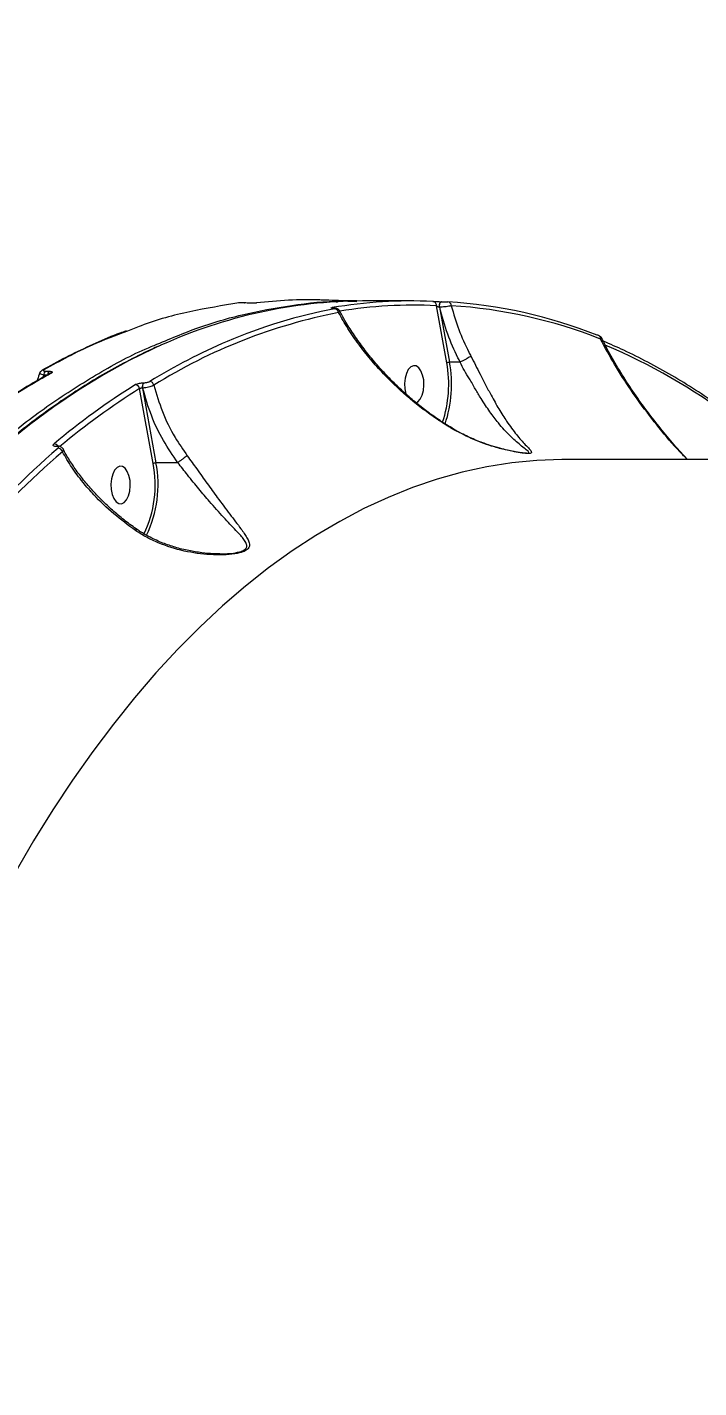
# Model space of a CAD drawing. Header units: millimetres. Extents: x -9609 to 9022, y -7175 to 8108.
# Drawn here: x -3827 to -3665.8, y 3766.6 to 4092.8 of the extents above; entities that cross this region are included whole.
import ezdxf

# ---------------------------------------------------------------- set-up
doc = ezdxf.new("R2010")
doc.units = ezdxf.units.MM
for name, color, linetype in [('DIKOM_ОБЪЕКТ', 7, 'Continuous'), ('DIKOM_РАЗМЕР_ЗОНА', 7, 'Continuous'), ('DIKOM_РАЗМЕР_ОБЪЕКТА', 7, 'Continuous')]:
    doc.layers.add(name, color=color, linetype=linetype)
doc.styles.add('style1', font='arial.ttf', dxfattribs={"width": 0.8})
doc.dimstyles.new('1-50', dxfattribs={"dimtxt": 300, "dimasz": 200, "dimexe": 100, "dimexo": 0, "dimgap": 100, "dimtad": 1, "dimtxsty": 'style1', "dimcen": 200, "dimclrd": 7, "dimclre": 7, "dimclrt": 7, "dimadec": 1, "dimazin": 2, "dimtfac": 1, "dimtmove": 0, "dimatfit": 2, "dimfxl": 0, "dimlwd": 25, "dimlwe": 18, "dimarcsym": 0})

# ---------------------------------------------------------------- blocks, each defined once
blk = doc.blocks.new('*D10')
at = {"layer": 'Defpoints', "color": 0, "transparency": 16777216}
for p in [(-405.54, 6589.16), (-8044.66, -3492.79), (424.09, -3492.79)]:
    blk.add_point(p, dxfattribs=at)
at = {"layer": 'DIKOM_РАЗМЕР_ОБЪЕКТА', "color": 7, "lineweight": 18, "transparency": 16777216}
for p, q in [((-405.54, 6589.16), (-8144.66, 6589.16)), ((424.09, -3492.79), (-8144.66, -3492.79))]:
    blk.add_line(p, q, dxfattribs=at)
at = {"layer": 'DIKOM_РАЗМЕР_ОБЪЕКТА', "color": 7, "lineweight": 25, "transparency": 16777216}
blk.add_line((-8044.66, 6389.16), (-8044.66, -3292.79), dxfattribs=at)
at = {"layer": 'DIKOM_РАЗМЕР_ОБЪЕКТА', "color": 7, "transparency": 16777216}
for points in [[(-8077.99, 6389.16), (-8011.32, 6389.16), (-8044.66, 6589.16)], [(-8077.99, -3292.79), (-8011.32, -3292.79), (-8044.66, -3492.79)]]:
    blk.add_solid(points, dxfattribs=at)
at = {"layer": 'DIKOM_РАЗМЕР_ОБЪЕКТА', "color": 7, "transparency": 16777216, "insert": (-8297.83, 1541.5), "char_height": 300, "attachment_point": 5, "rotation": 90, "style": 'style1'}
blk.add_mtext('10100', dxfattribs=at)
blk = doc.blocks.new('*D13')
at = {"layer": 'Defpoints', "color": 0, "transparency": 16777216}
for p in [(-4933.28, 8107.63), (-9158.98, -4977.79), (-1652.91, -4977.79)]:
    blk.add_point(p, dxfattribs=at)
at = {"layer": 'DIKOM_РАЗМЕР_ЗОНА', "color": 7, "lineweight": 18, "transparency": 16777216}
for p, q in [((-4933.28, 8107.63), (-9258.98, 8107.63)), ((-1652.91, -4977.79), (-9258.98, -4977.79))]:
    blk.add_line(p, q, dxfattribs=at)
at = {"layer": 'DIKOM_РАЗМЕР_ЗОНА', "color": 7, "lineweight": 25, "transparency": 16777216}
blk.add_line((-9158.98, 7907.63), (-9158.98, -4777.79), dxfattribs=at)
at = {"layer": 'DIKOM_РАЗМЕР_ЗОНА', "color": 7, "transparency": 16777216}
for points in [[(-9192.32, 7907.63), (-9125.65, 7907.63), (-9158.98, 8107.63)], [(-9192.32, -4777.79), (-9125.65, -4777.79), (-9158.98, -4977.79)]]:
    blk.add_solid(points, dxfattribs=at)
at = {"layer": 'DIKOM_РАЗМЕР_ЗОНА', "color": 7, "transparency": 16777216, "insert": (-9412.26, 1541.5), "char_height": 300, "attachment_point": 5, "rotation": 90, "style": 'style1'}
blk.add_mtext('13100', dxfattribs=at)

msp = doc.modelspace()

# ---------------------------------------------------------------- linework, layer by layer
at = {"layer": 'DIKOM_ОБЪЕКТ', "color": 7, "linetype": 'Continuous', "lineweight": 15}
for p, q in [((-3776.162, 4026.736), (-3776.292, 4026.732)), ((-3774.822, 4026.751), (-3774.774, 4026.753)), ((-3773.969, 4026.707), (-3774.822, 4026.751)), ((-3773.969, 4026.707), (-3773.921, 4026.708)), ((-3753.413, 4025.454), (-3753.46, 4025.45)), ((-3753.371, 4025.45), (-3753.46, 4025.45)), ((-3753.324, 4025.454), (-3753.413, 4025.454)), ((-3753.324, 4025.454), (-3753.371, 4025.45)), ((-3734.949, 4027.212), (-3746.521, 4027.212)), ((-3726.296, 4012.4), (-3728.802, 4026.086)), ((-3728.031, 4025.709), (-3725.625, 4012.565)), ((-3728.003, 4025.709), (-3728.031, 4025.709)), ((-3727.518, 4027.044), (-3727.546, 4027.044)), ((-3727.546, 4027.044), (-3727.532, 4027.043)), ((-3727.518, 4027.044), (-3727.504, 4027.043)), ((-3723.092, 4012.565), (-3725.625, 4012.565)), ((-3723.085, 4012.566), (-3723.092, 4012.565)), ((-3822.957, 4009.424), (-3823.197, 4008.85)), ((-3822.241, 4009.399), (-3822.957, 4009.424)), ((-3822.589, 4010.398), (-3821.696, 4010.367)), ((-3821.517, 4009.803), (-3821.526, 4009.799)), ((-3796.758, 3988.278), (-3799.991, 4006.198)), ((-3799.312, 4006.323), (-3796.086, 3988.442)), ((-3799.265, 4006.323), (-3799.312, 4006.323)), ((-3798.981, 4007.607), (-3798.934, 4007.607)), ((-3819.916, 3992.323), (-3819.984, 3992.323)), ((-3819.71, 3992.406), (-3819.778, 3992.406)), ((-3790.845, 3988.442), (-3796.086, 3988.442)), ((-3435.595, 3989.212), (-3697.705, 3989.212))]:
    msp.add_line(p, q, dxfattribs=at)
at = {"layer": 'DIKOM_ОБЪЕКТ', "color": 7, "linetype": 'Continuous', "lineweight": 15, "flags": 128}
for points in [[(-3728.031, 4025.709), (-3728.059, 4025.945), (-3728.056, 4026.187), (-3728.023, 4026.42), (-3727.963, 4026.632), (-3727.878, 4026.809), (-3727.773, 4026.941), (-3727.656, 4027.021), (-3727.546, 4027.044)], [(-3728.003, 4025.709), (-3728.03, 4025.945), (-3728.028, 4026.187), (-3727.995, 4026.42), (-3727.935, 4026.632), (-3727.85, 4026.809), (-3727.745, 4026.941), (-3727.628, 4027.021), (-3727.518, 4027.044)], [(-3689.923, 4018.95), (-3690.027, 4018.981), (-3690.184, 4018.999)], [(-3794.709, 4016.658), (-3796.546, 4015.827), (-3802.632, 4012.836), (-3808.671, 4009.504), (-3814.657, 4005.833), (-3820.586, 4001.826), (-3826.452, 3997.487), (-3832.252, 3992.819)], [(-3732.085, 4009.462), (-3732.492, 4010.469), (-3733.03, 4011.212), (-3733.653, 4011.631), (-3734.312, 4011.692), (-3734.953, 4011.39), (-3735.524, 4010.749), (-3735.98, 4009.822), (-3736.282, 4008.684), (-3736.407, 4007.426), (-3736.344, 4006.151), (-3736.099, 4004.962), (-3736.063, 4004.846)], [(-3733.645, 4002.797), (-3733.23, 4003.034), (-3732.659, 4003.675), (-3732.204, 4004.602), (-3731.901, 4005.74), (-3731.777, 4006.998), (-3731.839, 4008.273), (-3732.085, 4009.462)], [(-3697.705, 3989.212), (-3698.699, 3989.207), (-3704.699, 3988.971), (-3710.692, 3988.379), (-3716.674, 3987.433), (-3722.637, 3986.133), (-3728.577, 3984.48), (-3734.489, 3982.476), (-3740.366, 3980.124), (-3746.204, 3977.424), (-3751.997, 3974.38), (-3757.739, 3970.994), (-3763.425, 3967.27), (-3769.05, 3963.211), (-3774.609, 3958.821), (-3780.096, 3954.103), (-3785.506, 3949.063), (-3790.835, 3943.705), (-3796.077, 3938.034), (-3801.228, 3932.055), (-3806.282, 3925.774), (-3811.236, 3919.196), (-3816.083, 3912.328), (-3820.821, 3905.177), (-3825.444, 3897.748), (-3829.948, 3890.048)], [(-3802.546, 3985.339), (-3802.954, 3986.346), (-3803.491, 3987.089), (-3804.115, 3987.508), (-3804.774, 3987.569), (-3805.414, 3987.267), (-3805.986, 3986.626), (-3806.441, 3985.699), (-3806.743, 3984.561), (-3806.868, 3983.303), (-3806.805, 3982.028), (-3806.56, 3980.839), (-3806.153, 3979.832), (-3805.615, 3979.089), (-3804.992, 3978.671), (-3804.333, 3978.61), (-3803.692, 3978.912), (-3803.12, 3979.552), (-3802.665, 3980.479), (-3802.363, 3981.617), (-3802.238, 3982.875), (-3802.301, 3984.15), (-3802.546, 3985.339)]]:
    msp.add_lwpolyline(points, dxfattribs=at)
at = {"layer": 'DIKOM_ОБЪЕКТ', "color": 7, "linetype": 'Continuous', "lineweight": 15}
for centre, radius, start, end in [((-3745.864, 3908.926), 118.288, 90.31793, 114.38933), ((-3730.6, 3904.445), 122.982, 100.56956, 113.174), ((-3734.943, 3915.066), 112.145, 87.29332, 99.67597), ((-3753.8, 4024.811), 0.804, 54.81796, 89.38595), ((-3753.236, 4024.364), 0.979, 3.09909, 85.49115), ((-3734.086, 3914.388), 111.824, 87.29184, 99.18533), ((-3729.722, 4026.166), 0.923, 355.05763, 85.32006), ((-3733.55, 3909.149), 118.1, 68.45707, 86.36118), ((-3726.121, 4026.106), 0.907, 358.64968, 85.76341), ((-3732.692, 3908.488), 117.833, 68.4566, 86.36133), ((-3727.531, 3896.224), 130.556, 100.91797, 121.93081), ((-3690.257, 4018.181), 0.839, 353.75863, 66.53993), ((-3722.969, 3886.19), 142.767, 113.10643, 121.50676), ((-3747.403, 3878.443), 150.333, 53.41279, 66.83351), ((-3754.766, 4007.246), 28.933, 341.64098, 10.26043), ((-3754.309, 4007.204), 29.18, 341.01034, 10.58551), ((-3823.024, 4010.005), 0.704, 86.47943, 120.51312), ((-3821.736, 4009.519), 1.225, 134.11321, 184.43623), ((-3820.847, 4009.492), 1.219, 134.12749, 184.67288), ((-3821.198, 4009.205), 0.678, 86.47881, 118.54569), ((-3709.181, 3860.425), 173.089, 122.03934, 130.03621), ((-3708.474, 3859.959), 172.515, 122.03841, 129.886), ((-3801.09, 4006.044), 1.109, 7.98038, 85.63126), ((-3798.019, 4006.675), 1.34, 135.90872, 195.22462), ((-3797.972, 4006.675), 1.34, 135.90872, 195.22462), ((-3797.66, 4006.813), 1.1, 11.1479, 85.771), ((-3820.583, 3991.828), 1.122, 30.48139, 86.99886), ((-3658.697, 3806.758), 245.273, 130.98437, 145.54478), ((-3658, 3806.313), 244.739, 130.98478, 145.5447), ((-3819.771, 3992.091), 0.315, 90.30546, 132.60214), ((-3819.701, 3992.09), 0.316, 93.27931, 132.57938), ((-3819.637, 3990.747), 1.166, 15.66597, 86.21836), ((-3823.076, 3983.087), 26.825, 334.01394, 11.15803), ((-3823.276, 3983.086), 27.712, 334.22189, 11.14232)]:
    msp.add_arc(centre, radius, start, end, dxfattribs=at)
for points, knots in [([(-3776.162, 4026.736), (-3780.094, 4026.105), (-3787.957, 4024.843), (-3796.89, 4022.439), (-3801.842, 4020.423), (-3802.932, 4019.978)], [0, 0, 0, 0, 0.4381109, 0.8762235, 1, 1, 1, 1]), ([(-3796.491, 4016.555), (-3792.934, 4018.059), (-3785.473, 4021.214), (-3773.948, 4024.449), (-3762.008, 4026.504), (-3753.306, 4027.369), (-3748.605, 4027.148), (-3747.897, 4027.115)], [0, 0, 0, 0, 0.2228312, 0.4673787, 0.7121131, 0.9566591, 1, 1, 1, 1]), ([(-3774.781, 4026.752), (-3774.886, 4026.757), (-3775.109, 4026.768), (-3775.513, 4026.773), (-3775.917, 4026.762), (-3776.161, 4026.751), (-3776.275, 4026.733), (-3776.292, 4026.73)], [0, 0, 0, 0, 0.2107477, 0.4474423, 0.6977824, 0.9571224, 1, 1, 1, 1]), ([(-3774.822, 4026.751), (-3774.903, 4026.755), (-3775.075, 4026.763), (-3775.376, 4026.768), (-3775.687, 4026.766), (-3775.971, 4026.756), (-3776.098, 4026.743), (-3776.162, 4026.736)], [0, 0, 0, 0, 0.1800535, 0.3802148, 0.5811938, 0.7905633, 1, 1, 1, 1]), ([(-3773.921, 4026.709), (-3774.12, 4026.718), (-3774.404, 4026.732), (-3774.688, 4026.749), (-3774.774, 4026.754)], [0, 0, 0, 0, 0.7000797, 1, 1, 1, 1]), ([(-3771.914, 4026.74), (-3772.01, 4026.731), (-3772.203, 4026.711), (-3772.643, 4026.693), (-3773.127, 4026.686), (-3773.59, 4026.69), (-3773.849, 4026.702), (-3773.969, 4026.707)], [0, 0, 0, 0, 0.2131186, 0.4264796, 0.6305397, 0.8289648, 1, 1, 1, 1]), ([(-3755.385, 4027.381), (-3755.852, 4027.407), (-3758.777, 4027.567), (-3764.256, 4027.503), (-3769.36, 4026.994), (-3771.914, 4026.74)], [0, 0, 0, 0, 0.086559, 0.5429412, 1, 1, 1, 1]), ([(-3747.895, 4027.216), (-3748.31, 4027.217), (-3750.759, 4027.222), (-3753.286, 4027.32), (-3755.384, 4027.401)], [0, 0, 0, 0, 0.1692349, 1, 1, 1, 1]), ([(-3753.46, 4025.45), (-3753.518, 4025.45), (-3753.719, 4025.451), (-3753.972, 4025.466), (-3754.127, 4025.501), (-3754.104, 4025.552), (-3753.902, 4025.593), (-3753.792, 4025.616)], [0, 0, 0, 0, 0.0795901, 0.2756498, 0.4707281, 0.7105499, 1, 1, 1, 1]), ([(-3753.455, 4025.455), (-3753.502, 4025.455), (-3753.634, 4025.455), (-3753.746, 4025.462), (-3753.806, 4025.469), (-3753.797, 4025.468), (-3753.795, 4025.467)], [0, 0, 0, 0, 0.2397436, 0.6652879, 0.9594999, 1, 1, 1, 1]), ([(-3753.159, 4025.34), (-3753.085, 4025.356), (-3752.955, 4025.384), (-3752.944, 4025.418), (-3753.043, 4025.439), (-3753.205, 4025.449), (-3753.333, 4025.449), (-3753.371, 4025.45)], [0, 0, 0, 0, 0.3025462, 0.534661, 0.7254243, 0.9170371, 1, 1, 1, 1]), ([(-3752.026, 4024.881), (-3752.027, 4024.885), (-3752.055, 4024.981), (-3752.192, 4025.12), (-3752.382, 4025.279), (-3752.578, 4025.369), (-3752.748, 4025.415), (-3752.955, 4025.445), (-3753.137, 4025.456), (-3753.328, 4025.452), (-3753.37, 4025.452)], [0, 0, 0, 0, 0.00564606, 0.17082627, 0.31187261, 0.43595143, 0.54376564, 0.66034077, 0.92630763, 1, 1, 1, 1]), ([(-3752.717, 4026.865), (-3752.71, 4026.874), (-3752.656, 4026.945), (-3752.523, 4027.03), (-3752.352, 4027.114), (-3752.213, 4027.151), (-3752.123, 4027.164), (-3752.08, 4027.167), (-3752.058, 4027.168), (-3752.05, 4027.168), (-3752.052, 4027.168), (-3752.053, 4027.168)], [0, 0, 0, 0, 0.0380727, 0.2925683, 0.5051059, 0.6721024, 0.7686565, 0.8340801, 0.8966957, 0.9821776, 1, 1, 1, 1]), ([(-3729.647, 4027.086), (-3729.557, 4027.082), (-3729.366, 4027.074), (-3728.947, 4027.062), (-3728.466, 4027.052), (-3727.969, 4027.045), (-3727.677, 4027.044), (-3727.532, 4027.043)], [0, 0, 0, 0, 0.1890791, 0.4046001, 0.6069398, 0.8033634, 1, 1, 1, 1]), ([(-3728.031, 4025.709), (-3728.07, 4025.711), (-3728.119, 4025.714), (-3728.229, 4025.738), (-3728.365, 4025.783), (-3728.539, 4025.871), (-3728.691, 4025.976), (-3728.767, 4026.051), (-3728.802, 4026.086)], [0, 0, 0, 0, 0.1270091, 0.1625626, 0.3402561, 0.5455411, 0.783093, 1, 1, 1, 1]), ([(-3725.214, 4026.084), (-3725.328, 4026.054), (-3725.572, 4025.987), (-3726.124, 4025.888), (-3726.763, 4025.801), (-3727.421, 4025.736), (-3727.808, 4025.718), (-3728.003, 4025.709)], [0, 0, 0, 0, 0.18480043, 0.39881292, 0.60126418, 0.79897486, 1, 1, 1, 1]), ([(-3723.092, 4012.565), (-3723.268, 4012.909), (-3724.383, 4015.086), (-3726.282, 4019.432), (-3727.409, 4023.542), (-3728.003, 4025.709)], [0, 0, 0, 0, 0.081481, 0.5156542, 1, 1, 1, 1]), ([(-3727.504, 4027.043), (-3727.405, 4027.043), (-3727.207, 4027.042), (-3726.868, 4027.038), (-3726.537, 4027.03), (-3726.248, 4027.021), (-3726.116, 4027.014), (-3726.054, 4027.011)], [0, 0, 0, 0, 0.1951206, 0.3901578, 0.5932829, 0.8111975, 1, 1, 1, 1]), ([(-3725.214, 4026.084), (-3724.655, 4024.16), (-3723.559, 4020.387), (-3721.766, 4016.377), (-3720.681, 4014.298), (-3720.508, 4013.967)], [0, 0, 0, 0, 0.4665286, 0.9150163, 1, 1, 1, 1]), ([(-3752.047, 4024.872), (-3752.025, 4024.826), (-3751.97, 4024.712), (-3752.107, 4024.543), (-3752.238, 4024.434), (-3752.259, 4024.417)], [0, 0, 0, 0, 0.3579293, 0.8971837, 1, 1, 1, 1]), ([(-3725.153, 3996.67), (-3725.444, 3996.844), (-3726.91, 3997.724), (-3729.482, 3999.411), (-3733.914, 4002.668), (-3737.929, 4006.153), (-3741.783, 4010.028), (-3744.653, 4013.24), (-3747.505, 4016.87), (-3750.089, 4020.601), (-3751.535, 4023.145), (-3752.259, 4024.417)], [0, 0, 0, 0, 0.0242933, 0.1222497, 0.2202223, 0.4215181, 0.5118933, 0.6322403, 0.7525928, 0.8762956, 1, 1, 1, 1]), ([(-3725.097, 3996.777), (-3725.653, 3997.107), (-3727.261, 3998.061), (-3729.835, 3999.837), (-3732.837, 4002.095), (-3735.78, 4004.563), (-3738.646, 4007.217), (-3741.407, 4010.041), (-3744.029, 4013.013), (-3746.493, 4016.114), (-3748.754, 4019.31), (-3750.621, 4022.248), (-3751.609, 4024.113), (-3752.018, 4024.886)], [0, 0, 0, 0, 0.0461822, 0.1336018, 0.2238612, 0.3170873, 0.4132461, 0.5120679, 0.6130604, 0.7157663, 0.820736, 0.925756, 1, 1, 1, 1]), ([(-3803.234, 4020.032), (-3803.724, 4019.859), (-3806.159, 4018.998), (-3810.513, 4017.142), (-3816.292, 4014.427), (-3820.535, 4012.25), (-3822.837, 4010.897), (-3823.237, 4010.662)], [0, 0, 0, 0, 0.0724982, 0.360396, 0.6493782, 0.9390326, 1, 1, 1, 1]), ([(-3802.932, 4019.978), (-3805.761, 4018.922), (-3812.512, 4016.401), (-3819.133, 4012.8), (-3822.981, 4010.708)], [0, 0, 0, 0, 0.41890563, 1, 1, 1, 1]), ([(-3689.087, 4018.282), (-3689.124, 4018.348), (-3689.203, 4018.492), (-3689.381, 4018.66), (-3689.612, 4018.816), (-3689.787, 4018.899), (-3689.911, 4018.945), (-3689.924, 4018.949)], [0, 0, 0, 0, 0.1668583, 0.36437, 0.5937624, 0.9592326, 1, 1, 1, 1]), ([(-3794.997, 4016.565), (-3795.556, 4016.327), (-3798.053, 4015.263), (-3802.45, 4013.061), (-3808.182, 4009.957), (-3813.866, 4006.526), (-3819.5, 4002.8), (-3825.078, 3998.774), (-3830.597, 3994.453), (-3836.053, 3989.841), (-3841.441, 3984.94), (-3846.757, 3979.754), (-3851.997, 3974.288), (-3857.157, 3968.546), (-3862.234, 3962.531), (-3867.223, 3956.249), (-3872.121, 3949.704), (-3876.923, 3942.902), (-3881.627, 3935.847), (-3886.229, 3928.545), (-3890.725, 3921.002), (-3895.113, 3913.223), (-3899.388, 3905.213), (-3903.548, 3896.98), (-3907.589, 3888.529), (-3911.51, 3879.867), (-3915.305, 3871), (-3918.974, 3861.934), (-3922.512, 3852.678), (-3925.919, 3843.237), (-3929.19, 3833.619), (-3932.324, 3823.83), (-3935.318, 3813.879), (-3938.169, 3803.773), (-3940.877, 3793.519), (-3943.439, 3783.125), (-3945.853, 3772.6), (-3948.117, 3761.95), (-3950.228, 3751.183), (-3952.188, 3740.309), (-3953.993, 3729.335), (-3955.641, 3718.269), (-3957.133, 3707.119), (-3958.467, 3695.895), (-3959.641, 3684.604), (-3960.655, 3673.254), (-3961.508, 3661.856), (-3962.2, 3650.416), (-3962.731, 3638.943), (-3963.096, 3627.447), (-3963.284, 3617.2), (-3963.31, 3610.787), (-3963.321, 3608.213)], [0, 0, 0, 0, 0.0058772, 0.026268, 0.0466646, 0.0670672, 0.0874751, 0.107888, 0.1283052, 0.1487261, 0.1691504, 0.1895772, 0.2100068, 0.2304374, 0.2508696, 0.2713032, 0.2917371, 0.3121714, 0.3326061, 0.3530407, 0.373475, 0.3939091, 0.4143429, 0.4347762, 0.4552088, 0.4756411, 0.4960728, 0.516504, 0.5369347, 0.5573648, 0.5777943, 0.5982232, 0.6186518, 0.6390797, 0.6595072, 0.6799344, 0.7003611, 0.7207873, 0.7412133, 0.7616389, 0.7820642, 0.8024892, 0.8229139, 0.8433384, 0.8637627, 0.8841869, 0.9046108, 0.9250347, 0.9454585, 0.9658821, 0.9863058, 1, 1, 1, 1]), ([(-3951.328, 3751.803), (-3950.494, 3756.086), (-3948.249, 3767.626), (-3944.078, 3786.035), (-3938.683, 3806.83), (-3932.637, 3827.203), (-3925.946, 3847.071), (-3918.615, 3866.349), (-3910.806, 3884.615), (-3902.557, 3901.828), (-3893.914, 3917.973), (-3884.738, 3933.315), (-3875.036, 3947.762), (-3864.832, 3961.243), (-3854.349, 3973.459), (-3843.631, 3984.402), (-3832.722, 3994.076), (-3821.451, 4002.683), (-3809.822, 4009.975), (-3801.445, 4014.6), (-3796.953, 4016.373), (-3796.491, 4016.555)], [0, 0, 0, 0, 0.0328956, 0.0886206, 0.1443883, 0.2001135, 0.2574568, 0.3148471, 0.3721905, 0.4279156, 0.4836834, 0.5394085, 0.596752, 0.6541423, 0.7114857, 0.7672102, 0.8229774, 0.8787013, 0.9360445, 0.9934342, 1, 1, 1, 1]), ([(-3689.099, 4018.277), (-3689.09, 4018.27), (-3689.043, 4018.235), (-3689.179, 4018.167), (-3689.367, 4018.108), (-3689.423, 4018.09)], [0, 0, 0, 0, 0.1418321, 0.744279, 1, 1, 1, 1]), ([(-3668.587, 3989.212), (-3669.18, 3989.814), (-3671.594, 3992.261), (-3675.403, 3996.8), (-3680.028, 4002.763), (-3683.501, 4007.879), (-3686.678, 4012.988), (-3688.332, 4016.062), (-3689.423, 4018.09)], [0, 0, 0, 0, 0.06656774, 0.27080932, 0.48012848, 0.68945528, 0.79512154, 1, 1, 1, 1]), ([(-3668.531, 3989.212), (-3669.186, 3989.903), (-3671.008, 3991.826), (-3673.827, 3995.128), (-3677.047, 3999.155), (-3680.187, 4003.419), (-3683.183, 4007.835), (-3685.921, 4012.312), (-3687.891, 4015.793), (-3688.852, 4017.778), (-3689.095, 4018.279)], [0, 0, 0, 0, 0.0755222, 0.2101052, 0.3503644, 0.4970331, 0.6499628, 0.8009035, 0.9497592, 1, 1, 1, 1]), ([(-3658.064, 3999.959), (-3659.043, 4000.669), (-3661.881, 4002.724), (-3666.623, 4005.899), (-3672.301, 4009.384), (-3678.028, 4012.555), (-3683.509, 4015.305), (-3687.097, 4016.856), (-3688.746, 4017.569)], [0, 0, 0, 0, 0.0980094, 0.284014, 0.4699905, 0.6559253, 0.8418075, 1, 1, 1, 1]), ([(-3726.296, 4012.4), (-3726.289, 4012.404), (-3726.27, 4012.417), (-3726.213, 4012.447), (-3726.107, 4012.489), (-3725.947, 4012.531), (-3725.777, 4012.559), (-3725.676, 4012.563), (-3725.625, 4012.565)], [0, 0, 0, 0, 0.0536937, 0.14146, 0.3562073, 0.5706339, 0.7853941, 1, 1, 1, 1]), ([(-3720.508, 4013.967), (-3719.772, 4012.535), (-3718.577, 4010.21), (-3716.981, 4007.08), (-3715.462, 4004.213), (-3713.761, 4001.209), (-3711.709, 3997.969), (-3709.531, 3995.03), (-3707.681, 3992.979), (-3706.436, 3991.7), (-3705.89, 3991.053), (-3705.99, 3990.722), (-3706.58, 3990.615), (-3707.819, 3990.683), (-3709.878, 3990.983), (-3712.573, 3991.558), (-3716.205, 3992.581), (-3720.502, 3994.141), (-3723.593, 3995.822), (-3725.153, 3996.67)], [0, 0, 0, 0, 0.0742566, 0.1205049, 0.1678165, 0.237581, 0.3094442, 0.4056715, 0.5047075, 0.5602494, 0.616856, 0.648478, 0.6753884, 0.7024599, 0.7386911, 0.787111, 0.8368185, 0.9176552, 1, 1, 1, 1]), ([(-3720.508, 4013.967), (-3720.519, 4013.959), (-3720.616, 4013.887), (-3720.879, 4013.716), (-3721.382, 4013.421), (-3721.971, 4013.104), (-3722.572, 4012.8), (-3722.917, 4012.643), (-3723.085, 4012.566)], [0, 0, 0, 0, 0.02592, 0.2202863, 0.417861, 0.6155265, 0.8131441, 1, 1, 1, 1]), ([(-3707.207, 3990.717), (-3707.184, 3990.716), (-3706.827, 3990.695), (-3706.615, 3990.803), (-3706.638, 3991.098), (-3707.433, 3991.713), (-3708.953, 3992.895), (-3711.153, 3994.816), (-3713.634, 3997.536), (-3715.965, 4000.591), (-3717.812, 4003.384), (-3719.475, 4006.094), (-3721.065, 4009.035), (-3722.551, 4011.138), (-3723.085, 4012.566), (-3723.085, 4012.566)], [0, 0, 0, 0, 0.0025526, 0.0392183, 0.0837139, 0.1649975, 0.2485926, 0.3934955, 0.5418365, 0.6467155, 0.7540215, 0.8225205, 0.8923319, 0.9999679, 1, 1, 1, 1]), ([(-3821.522, 4009.798), (-3821.616, 4009.749), (-3823.694, 4008.657), (-3827.778, 4006.25), (-3833.776, 4002.546), (-3838.934, 3999.139), (-3842.091, 3996.87), (-3843.239, 3996.046)], [0, 0, 0, 0, 0.0131299, 0.2889794, 0.5655847, 0.8420928, 1, 1, 1, 1]), ([(-3821.157, 4009.882), (-3821.504, 4009.691), (-3823.239, 4008.735), (-3827.724, 4006.161), (-3834.638, 4001.897), (-3840.177, 3998.028), (-3842.949, 3996.092)], [0, 0, 0, 0, 0.04806172, 0.24031924, 0.61987771, 1, 1, 1, 1]), ([(-3823.971, 4009.973), (-3824.134, 4009.435), (-3824.335, 4008.769), (-3824.602, 4008.136), (-3824.654, 4008.015)], [0, 0, 0, 0, 0.8073198, 1, 1, 1, 1]), ([(-3822.957, 4009.424), (-3823.142, 4009.472), (-3823.51, 4009.568), (-3823.843, 4009.74), (-3823.984, 4009.876), (-3823.933, 4009.939), (-3823.92, 4009.955)], [0, 0, 0, 0, 0.3013428, 0.60291314, 0.89971201, 1, 1, 1, 1]), ([(-3823.367, 4010.603), (-3823.489, 4010.526), (-3823.71, 4010.385), (-3823.907, 4010.122), (-3823.934, 4009.973), (-3823.937, 4009.955)], [0, 0, 0, 0, 0.5163283, 0.9421256, 1, 1, 1, 1]), ([(-3822.981, 4010.708), (-3823.014, 4010.686), (-3823.091, 4010.635), (-3823.126, 4010.555), (-3823.056, 4010.477), (-3822.873, 4010.418), (-3822.683, 4010.405), (-3822.589, 4010.398)], [0, 0, 0, 0, 0.1487293, 0.3486995, 0.5573145, 0.7790345, 1, 1, 1, 1]), ([(-3821.696, 4010.367), (-3821.558, 4010.358), (-3821.284, 4010.34), (-3821.017, 4010.257), (-3820.908, 4010.143), (-3820.952, 4010.013), (-3821.09, 4009.924), (-3821.157, 4009.882)], [0, 0, 0, 0, 0.2064302, 0.4133741, 0.614245, 0.8135062, 1, 1, 1, 1]), ([(-3801.005, 4007.15), (-3800.908, 4007.202), (-3800.714, 4007.305), (-3800.271, 4007.442), (-3799.777, 4007.545), (-3799.327, 4007.599), (-3799.08, 4007.605), (-3798.981, 4007.607)], [0, 0, 0, 0, 0.2149955, 0.4299451, 0.6446255, 0.8593136, 1, 1, 1, 1]), ([(-3799.312, 4006.323), (-3799.345, 4006.323), (-3799.427, 4006.321), (-3799.578, 4006.306), (-3799.743, 4006.278), (-3799.893, 4006.241), (-3799.958, 4006.212), (-3799.991, 4006.198)], [0, 0, 0, 0, 0.1408321, 0.3551088, 0.569922, 0.7850445, 1, 1, 1, 1]), ([(-3796.581, 4007.025), (-3796.71, 4006.954), (-3796.967, 4006.81), (-3797.552, 4006.608), (-3798.205, 4006.447), (-3798.803, 4006.352), (-3799.133, 4006.331), (-3799.265, 4006.323)], [0, 0, 0, 0, 0.2143213, 0.428339, 0.6427726, 0.8576382, 1, 1, 1, 1]), ([(-3790.845, 3988.442), (-3792.037, 3990.194), (-3794.449, 3993.741), (-3797.358, 3999.779), (-3798.608, 4004.068), (-3799.265, 4006.323)], [0, 0, 0, 0, 0.3165749, 0.6406727, 1, 1, 1, 1]), ([(-3798.934, 4007.607), (-3798.868, 4007.609), (-3798.701, 4007.612), (-3798.399, 4007.649), (-3798.069, 4007.718), (-3797.774, 4007.808), (-3797.644, 4007.876), (-3797.579, 4007.91)], [0, 0, 0, 0, 0.14222871, 0.3571189, 0.57154145, 0.78566764, 1, 1, 1, 1]), ([(-3796.581, 4007.025), (-3795.959, 4004.911), (-3794.697, 4000.624), (-3791.881, 3994.915), (-3789.567, 3991.548), (-3788.566, 3990.093)], [0, 0, 0, 0, 0.3558556, 0.7214743, 1, 1, 1, 1]), ([(-3725.106, 3996.763), (-3725.107, 3996.757), (-3725.109, 3996.748), (-3725.142, 3996.689), (-3725.153, 3996.67)], [0, 0, 0, 0, 0.6627483, 1, 1, 1, 1]), ([(-3710.026, 3991.075), (-3710.106, 3991.088), (-3710.642, 3991.181), (-3711.845, 3991.447), (-3713.727, 3991.917), (-3716.087, 3992.632), (-3718.915, 3993.643), (-3721.959, 3995.011), (-3724.091, 3996.08), (-3725.078, 3996.732), (-3725.11, 3996.753)], [0, 0, 0, 0, 0.016767, 0.1129738, 0.2331611, 0.3832348, 0.5673247, 0.7845989, 0.9929302, 1, 1, 1, 1]), ([(-3819.984, 3992.323), (-3820.056, 3992.324), (-3820.27, 3992.33), (-3820.55, 3992.395), (-3820.731, 3992.537), (-3820.74, 3992.73), (-3820.596, 3992.876), (-3820.524, 3992.949)], [0, 0, 0, 0, 0.1081735, 0.3203717, 0.5430385, 0.7715436, 1, 1, 1, 1]), ([(-3819.773, 3992.408), (-3819.803, 3992.407), (-3819.882, 3992.406), (-3819.947, 3992.418), (-3819.951, 3992.419), (-3819.953, 3992.419)], [0, 0, 0, 0, 0.2665106, 0.7085176, 1, 1, 1, 1]), ([(-3819.56, 3991.911), (-3819.513, 3991.96), (-3819.419, 3992.056), (-3819.425, 3992.184), (-3819.544, 3992.275), (-3819.727, 3992.318), (-3819.867, 3992.321), (-3819.916, 3992.323)], [0, 0, 0, 0, 0.2288067, 0.4578605, 0.6785593, 0.8883548, 1, 1, 1, 1]), ([(-3818.37, 3991.718), (-3818.412, 3991.799), (-3818.509, 3991.988), (-3818.779, 3992.194), (-3819.131, 3992.346), (-3819.441, 3992.411), (-3819.658, 3992.396), (-3819.719, 3992.392)], [0, 0, 0, 0, 0.16323954, 0.37989888, 0.60950021, 0.89179582, 1, 1, 1, 1]), ([(-3818.357, 3991.725), (-3818.328, 3991.629), (-3818.268, 3991.434), (-3818.431, 3991.187), (-3818.514, 3991.062)], [0, 0, 0, 0, 0.4934211, 1, 1, 1, 1]), ([(-3800.972, 3972.18), (-3802.751, 3973.487), (-3806.355, 3976.134), (-3810.475, 3980.112), (-3813.765, 3983.874), (-3816.356, 3987.332), (-3817.792, 3989.814), (-3818.514, 3991.062)], [0, 0, 0, 0, 0.2398758, 0.4858728, 0.6394179, 0.8185446, 1, 1, 1, 1]), ([(-3800.811, 3972.594), (-3801.312, 3972.94), (-3802.807, 3973.971), (-3805.152, 3975.851), (-3807.833, 3978.211), (-3810.338, 3980.701), (-3812.646, 3983.286), (-3814.747, 3985.945), (-3816.592, 3988.657), (-3817.787, 3990.595), (-3818.293, 3991.621), (-3818.346, 3991.729)], [0, 0, 0, 0, 0.0653913, 0.1949517, 0.3255285, 0.4569641, 0.5888086, 0.7203564, 0.8523243, 0.984419, 1, 1, 1, 1]), ([(-3788.566, 3990.093), (-3787.8, 3989.035), (-3786.155, 3986.764), (-3783.742, 3983.373), (-3781.061, 3979.688), (-3778.283, 3975.995), (-3775.862, 3972.867), (-3774.373, 3970.768), (-3773.714, 3969.429), (-3773.557, 3968.512), (-3773.867, 3967.903), (-3774.406, 3967.431), (-3775.301, 3966.97), (-3777.316, 3966.514), (-3780.013, 3966.302), (-3784.104, 3966.375), (-3789.38, 3967.105), (-3794.477, 3968.692), (-3798.34, 3970.495), (-3800.092, 3971.616), (-3800.972, 3972.18)], [0, 0, 0, 0, 0.059058, 0.126771, 0.1965311, 0.2899974, 0.3861924, 0.4527689, 0.4864316, 0.5209065, 0.5489142, 0.5542497, 0.5800469, 0.6152099, 0.6617322, 0.7094928, 0.8061442, 0.905604, 0.9525564, 1, 1, 1, 1]), ([(-3788.566, 3990.093), (-3788.585, 3990.08), (-3788.662, 3990.028), (-3788.88, 3989.878), (-3789.279, 3989.596), (-3789.819, 3989.206), (-3790.372, 3988.798), (-3790.684, 3988.562), (-3790.839, 3988.443)], [0, 0, 0, 0, 0.0380999, 0.1491976, 0.3618503, 0.5745373, 0.7872256, 1, 1, 1, 1]), ([(-3707.207, 3990.716), (-3707.209, 3990.716), (-3707.264, 3990.714), (-3707.573, 3990.725), (-3708.178, 3990.782), (-3709.031, 3990.894), (-3709.701, 3991.015), (-3710.026, 3991.075)], [0, 0, 0, 0, 0.0036658, 0.1831231, 0.422887, 0.7193914, 1, 1, 1, 1]), ([(-3796.758, 3988.278), (-3796.749, 3988.284), (-3796.73, 3988.296), (-3796.671, 3988.326), (-3796.568, 3988.367), (-3796.409, 3988.408), (-3796.239, 3988.436), (-3796.137, 3988.44), (-3796.086, 3988.442)], [0, 0, 0, 0, 0.07003086, 0.14145649, 0.35599955, 0.57087627, 0.78552765, 1, 1, 1, 1]), ([(-3790.839, 3988.443), (-3790.84, 3988.443), (-3790.842, 3988.442), (-3790.844, 3988.442), (-3790.845, 3988.442)], [0, 0, 0, 0, 0.5928256, 1, 1, 1, 1]), ([(-3780.73, 3966.603), (-3780.606, 3966.599), (-3779.485, 3966.562), (-3777.697, 3966.711), (-3775.704, 3967.09), (-3774.859, 3967.507), (-3774.393, 3967.931), (-3774.185, 3968.483), (-3774.486, 3969.309), (-3775.34, 3970.528), (-3777.092, 3972.433), (-3779.826, 3975.301), (-3782.865, 3978.678), (-3785.771, 3982.137), (-3788.349, 3985.263), (-3790.006, 3987.485), (-3790.839, 3988.443), (-3790.839, 3988.443)], [0, 0, 0, 0, 0.0088852, 0.0797156, 0.1297396, 0.1652996, 0.1726421, 0.2116982, 0.2605724, 0.3113888, 0.4118191, 0.5550052, 0.7015784, 0.8051245, 0.9110659, 0.9999491, 1, 1, 1, 1]), ([(-3800.833, 3972.563), (-3800.827, 3972.542), (-3800.815, 3972.504), (-3800.889, 3972.337), (-3800.951, 3972.22), (-3800.972, 3972.18)], [0, 0, 0, 0, 0.45979584, 0.81396051, 1, 1, 1, 1]), ([(-3780.731, 3966.6), (-3781.243, 3966.602), (-3782.685, 3966.608), (-3785.188, 3966.829), (-3788.262, 3967.322), (-3791.389, 3968.099), (-3794.494, 3969.153), (-3797.321, 3970.443), (-3799.451, 3971.614), (-3800.51, 3972.387), (-3800.804, 3972.602)], [0, 0, 0, 0, 0.0739479, 0.2082634, 0.356676, 0.5134845, 0.6608999, 0.8170963, 0.9491956, 1, 1, 1, 1])]:
    msp.add_open_spline(points, degree=3, knots=knots, dxfattribs=at)

# ---------------------------------------------------------------- dimensions: what is measured, and where the dimension line sits
at = {"layer": 'DIKOM_РАЗМЕР_ЗОНА'}
dim = msp.add_linear_dim(base=(-9158.984, -4977.788), p1=(-4933.276, 8107.631), p2=(-1652.914, -4977.788), angle=90, text='13100', dimstyle='1-50', dxfattribs=at)
dim.commit()
dim.dimension.update_dxf_attribs({"geometry": '*D13', "text_midpoint": (-9158.984, 1541.499), "dimtype": 160})
at = {"layer": 'DIKOM_РАЗМЕР_ОБЪЕКТА'}
dim = msp.add_linear_dim(base=(-8044.657, -3492.788), p1=(-405.539, 6589.161), p2=(424.086, -3492.788), angle=90, text='10100', dimstyle='1-50', dxfattribs=at)
dim.commit()
dim.dimension.update_dxf_attribs({"geometry": '*D10', "text_midpoint": (-8044.657, 1541.499), "dimtype": 160})

doc.saveas('drawing.dxf')
